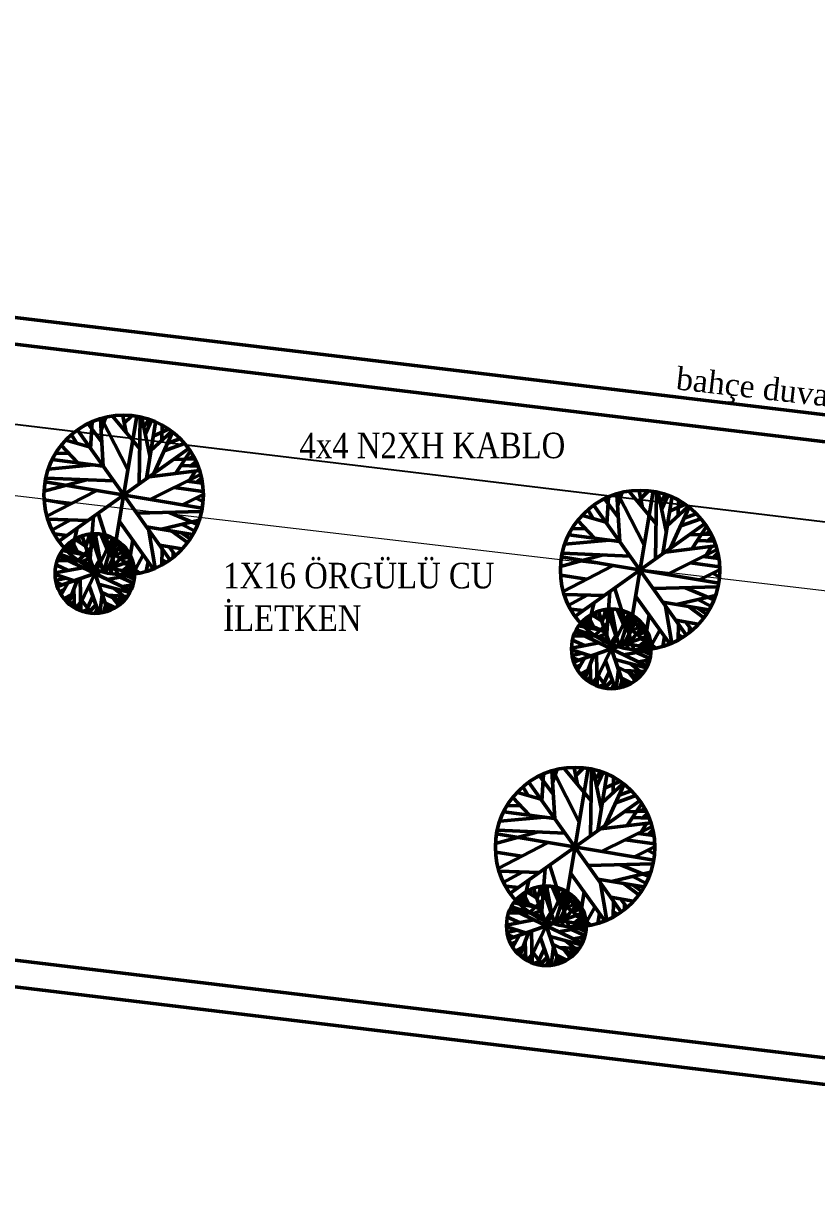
# Model space of a CAD drawing. Header units: millimetres. Extents: x 2046 to 14753, y 2361 to 29276.
# Drawn here: x 9328.4 to 9477.7, y 28339.5 to 28557.8 of the extents above; entities that cross this region are included whole.
import ezdxf

# ---------------------------------------------------------------- set-up
doc = ezdxf.new("R2010")
doc.units = ezdxf.units.MM
doc.layers.add('A.O. DUVAR', color=7, linetype='Continuous', lineweight=50)
doc.layers.add('TOPRAKLAMA', color=44, linetype='Continuous', lineweight=18)
doc.layers.add('AYDINLATMA', color=3, linetype='Continuous')
doc.layers.add('aydınlatma', color=3, linetype='Continuous')
doc.styles.add('A.O. MALZEME', font='times.ttf', dxfattribs={"height": 10})
doc.styles.add('YAZI', font='times.ttf', dxfattribs={"width": 0.85})

msp = doc.modelspace()

# ---------------------------------------------------------------- linework, layer by layer
at = {"layer": 'A.O. DUVAR'}
for p, q in [((8867.531, 28557.77), (9591.64, 28470.562)), ((8867.836, 28552.698), (9591.908, 28465.494)), ((8867.836, 28552.698), (9591.908, 28465.494)), ((9343.439, 28474.438), (9342.876, 28483.341)), ((9343, 28481.147), (9343.853, 28483.578)), ((9348.058, 28473.78), (9343.112, 28483.416)), ((9344.786, 28454.284), (9349.736, 28483.867)), ((9350.285, 28477.754), (9345.195, 28483.869)), ((9347.718, 28480.815), (9347.083, 28483.953)), ((9347.381, 28482.53), (9348.77, 28483.9)), ((9350.16, 28471.14), (9350.342, 28483.694)), ((9352.201, 28476.404), (9350.68, 28483.58)), ((9351.008, 28481.809), (9351.997, 28483.188)), ((9351.315, 28480.442), (9352.509, 28483.045)), ((9338.64, 28481.162), (9355.883, 28456.988)), ((9343.133, 28479.008), (9340.545, 28482.473)), ((9341.006, 28477.763), (9341.348, 28482.739)), ((9351.536, 28472.168), (9353.253, 28482.692)), ((9352.368, 28477.406), (9356.269, 28480.986)), ((9352.825, 28480.132), (9355.674, 28481.429)), ((9353.009, 28473.237), (9356.477, 28480.894)), ((9354.443, 28479.404), (9354.49, 28482.085)), ((9340.792, 28478.085), (9336.405, 28479.333)), ((9338.374, 28478.832), (9337.469, 28480.357)), ((9354.907, 28477.381), (9358.705, 28478.748)), ((9355.549, 28478.818), (9357.828, 28479.638)), ((9336.935, 28476.9), (9334.473, 28476.854)), ((9335.174, 28460.454), (9359.348, 28477.697)), ((9338.603, 28475.133), (9335.534, 28478.392)), ((9357.052, 28473.133), (9359.793, 28477.25)), ((9359.465, 28475.818), (9360.314, 28476.362)), ((9341.52, 28474.702), (9333.137, 28473.931)), ((9343.396, 28474.446), (9333.835, 28475.702)), ((9356.594, 28475.726), (9360.587, 28475.859)), ((9358.06, 28474.623), (9361.207, 28474.497)), ((9359.973, 28474.589), (9360.85, 28475.3)), ((9345.348, 28471.717), (9332.674, 28472.236)), ((9361.51, 28473.645), (9352.079, 28472.478)), ((9361.746, 28472.92), (9352.258, 28468.215)), ((9359.699, 28471.889), (9360.726, 28473.491)), ((9360.998, 28471.386), (9361.851, 28472.215)), ((9340.298, 28471.932), (9332.308, 28469.78)), ((9362.053, 28466.6), (9332.47, 28471.55)), ((9332.813, 28465.062), (9342.093, 28469.859)), ((9362.189, 28469.699), (9356.735, 28470.44)), ((9362.093, 28471.26), (9359.166, 28471.635)), ((9444.875, 28466.668), (9444.24, 28469.806)), ((9337.212, 28467.358), (9332.342, 28468.116)), ((9358.431, 28467.239), (9362.226, 28469.121)), ((9362.185, 28467.812), (9360.914, 28468.483)), ((9440.289, 28464.862), (9437.701, 28468.326)), ((9438.162, 28463.616), (9438.504, 28468.592)), ((9440.595, 28460.292), (9440.032, 28469.195)), ((9440.156, 28467), (9441.009, 28469.432)), ((9445.214, 28459.633), (9440.268, 28469.27)), ((9441.942, 28440.137), (9446.892, 28469.72)), ((9447.441, 28463.608), (9442.351, 28469.722)), ((9444.537, 28468.384), (9445.926, 28469.753)), ((9447.316, 28456.994), (9447.498, 28469.547)), ((9449.357, 28462.258), (9447.836, 28469.433)), ((9448.164, 28467.662), (9449.153, 28469.041)), ((9448.471, 28466.296), (9449.665, 28468.898)), ((9448.693, 28458.022), (9450.409, 28468.545)), ((9451.599, 28465.257), (9451.646, 28467.938)), ((9346.111, 28454.143), (9342.498, 28465.615)), ((9361.869, 28465.921), (9349.725, 28465.607)), ((9361.198, 28463.516), (9355.814, 28465.732)), ((9435.53, 28464.686), (9434.625, 28466.21)), ((9435.796, 28467.015), (9453.039, 28442.842)), ((9449.524, 28463.259), (9453.425, 28466.839)), ((9449.981, 28465.986), (9452.83, 28467.282)), ((9450.165, 28459.091), (9453.633, 28466.747)), ((9452.705, 28464.672), (9454.984, 28465.492)), ((9340.535, 28464.285), (9332.989, 28464.518)), ((9337.292, 28464.37), (9333.758, 28462.445)), ((9341.605, 28465.078), (9340.856, 28455.537)), ((9352.845, 28455.19), (9346.482, 28464.091)), ((9354.362, 28462.658), (9361.468, 28464.329)), ((9360.594, 28462.301), (9358.25, 28463.494)), ((9432.331, 28446.307), (9456.504, 28463.55)), ((9435.759, 28460.987), (9432.69, 28464.246)), ((9437.948, 28463.938), (9433.561, 28465.187)), ((9452.063, 28463.235), (9455.862, 28464.601)), ((9336.582, 28461.457), (9334.22, 28461.738)), ((9337.359, 28457.838), (9338.545, 28462.788)), ((9338.974, 28460.211), (9338.756, 28461.07)), ((9339.431, 28461.29), (9344.288, 28447.261)), ((9340.086, 28459.326), (9340.952, 28461.665)), ((9341.282, 28459.623), (9340.53, 28461.65)), ((9340.783, 28457.388), (9341.771, 28461.738)), ((9341.291, 28461.07), (9343.463, 28454.586)), ((9341.52, 28460.668), (9342.273, 28461.713)), ((9342.906, 28456.42), (9341.894, 28461.74)), ((9344.535, 28458.012), (9342.957, 28461.663)), ((9343.737, 28459.842), (9343.875, 28461.437)), ((9343.817, 28460.713), (9344.676, 28461.173)), ((9360.212, 28461.622), (9351.532, 28463.074)), ((9353.22, 28455.298), (9352.028, 28462.305)), ((9359.248, 28460.124), (9356.306, 28462.275)), ((9359.759, 28460.782), (9358.163, 28461.907)), ((9440.552, 28460.299), (9430.991, 28461.556)), ((9434.091, 28462.753), (9431.629, 28462.707)), ((9453.75, 28461.58), (9457.743, 28461.712)), ((9454.208, 28458.986), (9456.949, 28463.104)), ((9456.621, 28461.671), (9457.47, 28462.216)), ((9457.129, 28460.442), (9458.006, 28461.153)), ((9340.764, 28457.397), (9336.355, 28459.35)), ((9337.834, 28459.875), (9336.43, 28458.68)), ((9338.011, 28459.487), (9336.824, 28459.812)), ((9338.562, 28458.404), (9337.55, 28460.401)), ((9340.029, 28459.51), (9338.101, 28460.729)), ((9338.584, 28447.53), (9345.135, 28461.021)), ((9341.086, 28459.045), (9338.739, 28456.749)), ((9343.541, 28454.857), (9345.401, 28460.852)), ((9344.347, 28455.156), (9346.656, 28459.961)), ((9345.264, 28457.094), (9345.547, 28460.75)), ((9345.409, 28459.155), (9346.349, 28460.235)), ((9345.455, 28459.854), (9346.124, 28460.376)), ((9346.089, 28458.794), (9347.639, 28459.013)), ((9346.763, 28458.216), (9347.164, 28459.495)), ((9348.983, 28460.641), (9347.928, 28454.068)), ((9358.2, 28458.927), (9353.99, 28459.631)), ((9354.445, 28455.952), (9354.486, 28458.862)), ((9356.978, 28457.758), (9355.89, 28459.256)), ((9438.676, 28460.556), (9430.293, 28459.785)), ((9458.666, 28459.499), (9449.235, 28458.331)), ((9455.216, 28460.476), (9458.363, 28460.35)), ((9456.856, 28457.742), (9457.882, 28459.344)), ((9338.923, 28456.629), (9334.787, 28456.725)), ((9334.845, 28451.847), (9348.874, 28456.704)), ((9348.605, 28451), (9335.114, 28457.551)), ((9341.315, 28455.813), (9335.309, 28457.851)), ((9339.9, 28457.785), (9335.77, 28458.599)), ((9340.953, 28457.18), (9339.266, 28456.432)), ((9342.713, 28456.771), (9341.687, 28455.169)), ((9345.135, 28457.109), (9343.897, 28454.513)), ((9345.204, 28455.46), (9347.949, 28458.643)), ((9350.175, 28454.435), (9345.414, 28457.977)), ((9345.485, 28457.55), (9347.862, 28458.717)), ((9346.7, 28457.18), (9348.714, 28457.299)), ((9347.211, 28457.779), (9348.419, 28457.85)), ((9350.96, 28457.793), (9348.972, 28454.179)), ((9355.328, 28456.433), (9354.473, 28456.919)), ((9356.575, 28458.283), (9356.547, 28457.316)), ((9437.454, 28457.786), (9429.464, 28455.633)), ((9459.209, 28452.453), (9429.626, 28457.403)), ((9442.504, 28457.57), (9429.83, 28458.089)), ((9458.902, 28458.773), (9449.414, 28454.068)), ((9459.249, 28457.113), (9456.322, 28457.488)), ((9458.154, 28457.239), (9459.007, 28458.069)), ((9334.363, 28454.391), (9339.491, 28455.381)), ((9336.797, 28454.871), (9334.568, 28455.922)), ((9344.397, 28455.631), (9345.147, 28454.247)), ((9349.339, 28454.456), (9344.651, 28455.227)), ((9348.086, 28455.014), (9346.771, 28454.09)), ((9347.129, 28454.839), (9349.025, 28456.427)), ((9347.275, 28456.148), (9349.209, 28455.648)), ((9347.822, 28455.412), (9349.314, 28454.907)), ((9348.223, 28453.869), (9348.941, 28454.492)), ((9348.665, 28455.787), (9349.149, 28455.928)), ((9348.735, 28455.125), (9349.256, 28455.343)), ((9351.859, 28456.499), (9351.518, 28454.725)), ((9429.969, 28450.916), (9439.249, 28455.712)), ((9459.345, 28455.553), (9453.891, 28456.294)), ((9455.587, 28453.093), (9459.382, 28454.975)), ((9337.957, 28452.928), (9334.37, 28454.105)), ((9336.414, 28453.427), (9334.446, 28453.002)), ((9335.661, 28452.13), (9334.568, 28452.598)), ((9335.523, 28450.284), (9336.791, 28452.491)), ((9338.582, 28453.157), (9336.876, 28448.687)), ((9339.199, 28447.276), (9339.086, 28453.289)), ((9349.35, 28454.074), (9344.135, 28453.158)), ((9349.107, 28452.467), (9346.596, 28453.593)), ((9349.282, 28453.229), (9347.931, 28453.823)), ((9348.775, 28453.444), (9349.301, 28453.722)), ((9434.368, 28453.211), (9429.498, 28453.969)), ((9459.341, 28453.666), (9458.07, 28454.336)), ((9336.039, 28451.194), (9335.196, 28450.819)), ((9337.481, 28450.337), (9336.031, 28449.567)), ((9337.866, 28451.279), (9337.992, 28447.862)), ((9342.577, 28446.827), (9340.782, 28451.995)), ((9348.42, 28450.7), (9342.551, 28452.264)), ((9342.772, 28446.826), (9343.19, 28450.355)), ((9347.019, 28448.872), (9343.06, 28450.794)), ((9344.359, 28450.195), (9348.004, 28449.993)), ((9347.759, 28449.641), (9345.49, 28451.465)), ((9346.958, 28451.818), (9349.044, 28452.185)), ((9348.839, 28451.563), (9348.324, 28452.064)), ((9437.691, 28450.138), (9430.145, 28450.371)), ((9434.449, 28450.223), (9430.914, 28448.298)), ((9438.761, 28450.932), (9438.012, 28441.39)), ((9443.267, 28439.996), (9439.654, 28451.469)), ((9459.025, 28451.774), (9446.881, 28451.461)), ((9451.518, 28448.511), (9458.624, 28450.182)), ((9458.355, 28449.369), (9452.97, 28451.586)), ((9337.154, 28449.461), (9336.239, 28449.34)), ((9337.941, 28449.016), (9337.222, 28448.393)), ((9339.15, 28448.836), (9338.19, 28447.766)), ((9338.587, 28448.232), (9338.751, 28447.462)), ((9341.19, 28446.842), (9339.406, 28449.214)), ((9341.494, 28449.987), (9340.06, 28446.983)), ((9342.041, 28448.342), (9340.577, 28446.889)), ((9343.452, 28446.967), (9343.882, 28448.357)), ((9345.673, 28447.863), (9343.753, 28448.796)), ((9344.922, 28447.476), (9344.612, 28448.348)), ((9346.345, 28448.29), (9345.238, 28449.737)), ((9346.683, 28448.533), (9346.076, 28449.298)), ((9347.298, 28449.144), (9346.342, 28450.047)), ((9434.516, 28443.691), (9435.701, 28448.641)), ((9450.001, 28441.043), (9443.638, 28449.944)), ((9457.368, 28447.475), (9448.688, 28448.927)), ((9450.376, 28441.152), (9449.184, 28448.158)), ((9456.404, 28445.978), (9453.462, 28448.129)), ((9457.75, 28448.155), (9455.406, 28449.348)), ((9340.269, 28447.415), (9339.508, 28447.157)), ((9342.289, 28447.594), (9341.875, 28446.792)), ((9343.944, 28447.073), (9343.602, 28447.427)), ((9344.803, 28447.784), (9344.653, 28447.324)), ((9433.738, 28447.311), (9431.376, 28447.592)), ((9435.718, 28444.257), (9434.706, 28446.254)), ((9437.185, 28445.364), (9435.257, 28446.582)), ((9435.74, 28433.384), (9442.291, 28446.874)), ((9436.131, 28446.064), (9435.912, 28446.923)), ((9436.587, 28447.144), (9441.444, 28433.114)), ((9437.242, 28445.179), (9438.109, 28447.518)), ((9438.438, 28445.476), (9437.686, 28447.504)), ((9437.939, 28443.241), (9438.927, 28447.591)), ((9438.447, 28446.923), (9440.619, 28440.439)), ((9438.676, 28446.521), (9439.429, 28447.567)), ((9440.062, 28442.273), (9439.05, 28447.594)), ((9441.691, 28443.865), (9440.114, 28447.516)), ((9440.697, 28440.71), (9442.557, 28446.706)), ((9440.893, 28445.695), (9441.031, 28447.29)), ((9440.973, 28446.566), (9441.832, 28447.026)), ((9441.503, 28441.009), (9443.812, 28445.814)), ((9442.42, 28442.947), (9442.703, 28446.604)), ((9442.565, 28445.009), (9443.505, 28446.089)), ((9442.611, 28445.708), (9443.28, 28446.229)), ((9446.139, 28446.494), (9445.084, 28439.921)), ((9456.916, 28446.636), (9455.319, 28447.761)), ((9438.471, 28441.666), (9432.465, 28443.705)), ((9437.056, 28443.639), (9432.926, 28444.453)), ((9437.92, 28443.251), (9433.511, 28445.204)), ((9434.99, 28445.728), (9433.586, 28444.533)), ((9435.167, 28445.34), (9433.98, 28445.666)), ((9438.242, 28444.898), (9435.895, 28442.602)), ((9442.36, 28441.314), (9445.105, 28444.497)), ((9447.331, 28440.288), (9442.57, 28443.831)), ((9442.641, 28443.404), (9445.018, 28444.57)), ((9443.245, 28444.647), (9444.795, 28444.866)), ((9443.919, 28444.069), (9444.32, 28445.348)), ((9444.367, 28443.632), (9445.576, 28443.703)), ((9448.116, 28443.646), (9446.129, 28440.032)), ((9455.356, 28444.78), (9451.146, 28445.485)), ((9451.601, 28441.805), (9451.642, 28444.715)), ((9454.134, 28443.612), (9453.046, 28445.109)), ((9453.731, 28444.137), (9453.703, 28443.169)), ((9433.953, 28440.724), (9431.724, 28441.775)), ((9436.079, 28442.483), (9431.943, 28442.579)), ((9432.001, 28437.7), (9446.03, 28442.558)), ((9445.761, 28436.853), (9432.27, 28443.405)), ((9438.109, 28443.033), (9436.422, 28442.285)), ((9439.87, 28442.624), (9438.843, 28441.022)), ((9442.291, 28442.962), (9441.053, 28440.366)), ((9441.553, 28441.484), (9442.303, 28440.1)), ((9443.856, 28443.033), (9445.871, 28443.152)), ((9444.285, 28440.693), (9446.181, 28442.281)), ((9444.431, 28442.001), (9446.365, 28441.501)), ((9445.821, 28441.64), (9446.305, 28441.781)), ((9449.015, 28442.352), (9448.674, 28440.579)), ((9452.484, 28442.286), (9451.629, 28442.773)), ((9431.519, 28440.245), (9436.647, 28441.235)), ((9435.113, 28438.781), (9431.527, 28439.959)), ((9433.57, 28439.28), (9431.602, 28438.855)), ((9446.506, 28439.928), (9441.291, 28439.011)), ((9446.495, 28440.309), (9441.807, 28441.081)), ((9446.263, 28438.321), (9443.752, 28439.446)), ((9445.242, 28440.867), (9443.927, 28439.943)), ((9444.978, 28441.265), (9446.47, 28440.76)), ((9446.438, 28439.083), (9445.087, 28439.676)), ((9445.379, 28439.722), (9446.097, 28440.346)), ((9445.891, 28440.979), (9446.412, 28441.196)), ((9445.931, 28439.297), (9446.457, 28439.575)), ((9432.818, 28437.983), (9431.724, 28438.451)), ((9433.195, 28437.047), (9432.352, 28436.672)), ((9432.679, 28436.137), (9433.947, 28438.344)), ((9435.738, 28439.011), (9434.032, 28434.54)), ((9435.022, 28437.132), (9435.148, 28433.715)), ((9436.355, 28433.129), (9436.242, 28439.142)), ((9439.733, 28432.68), (9437.938, 28437.848)), ((9445.576, 28436.553), (9439.707, 28438.118)), ((9444.915, 28435.494), (9442.646, 28437.318)), ((9444.114, 28437.671), (9446.2, 28438.038)), ((9445.995, 28437.416), (9445.48, 28437.917)), ((9598.069, 28348.921), (8874.847, 28436.022)), ((9434.637, 28436.19), (9433.187, 28435.42)), ((9434.31, 28435.314), (9433.395, 28435.194)), ((9435.097, 28434.869), (9434.378, 28434.246)), ((9438.346, 28432.695), (9436.562, 28435.067)), ((9438.65, 28435.84), (9437.216, 28432.837)), ((9439.928, 28432.68), (9440.346, 28436.209)), ((9444.175, 28434.725), (9440.216, 28436.648)), ((9441.515, 28436.048), (9445.16, 28435.846)), ((9443.501, 28434.143), (9442.394, 28435.59)), ((9443.839, 28434.386), (9443.232, 28435.152)), ((9444.454, 28434.997), (9443.498, 28435.901)), ((9436.306, 28434.69), (9435.346, 28433.619)), ((9435.743, 28434.085), (9435.907, 28433.315)), ((9437.425, 28433.268), (9436.664, 28433.01)), ((9439.197, 28434.195), (9437.733, 28432.742)), ((9439.445, 28433.447), (9439.031, 28432.645)), ((9440.608, 28432.82), (9441.038, 28434.21)), ((9441.1, 28432.926), (9440.758, 28433.28)), ((9442.829, 28433.717), (9440.909, 28434.649)), ((9442.078, 28433.329), (9441.768, 28434.201)), ((9441.959, 28433.638), (9441.809, 28433.177)), ((9598.337, 28343.852), (8875.152, 28430.949)), ((9429.717, 28388.051), (9434.667, 28417.635)), ((9435.216, 28411.522), (9430.127, 28417.636)), ((9432.65, 28414.583), (9432.015, 28417.721)), ((9432.312, 28416.298), (9433.701, 28417.668)), ((9435.091, 28404.908), (9435.273, 28417.462)), ((9428.064, 28412.776), (9425.476, 28416.241)), ((9425.937, 28411.531), (9426.279, 28416.507)), ((9428.37, 28408.206), (9427.807, 28417.109)), ((9427.931, 28414.915), (9428.784, 28417.346)), ((9432.989, 28407.548), (9428.043, 28417.184)), ((9437.132, 28410.172), (9435.611, 28417.348)), ((9435.939, 28415.577), (9436.928, 28416.956)), ((9436.246, 28414.21), (9437.44, 28416.813)), ((9436.468, 28405.936), (9438.184, 28416.46)), ((9439.374, 28413.172), (9439.421, 28415.852)), ((9425.723, 28411.852), (9421.336, 28413.101)), ((9423.305, 28412.6), (9422.4, 28414.125)), ((9423.571, 28414.93), (9440.814, 28390.756)), ((9437.299, 28411.174), (9441.2, 28414.754)), ((9437.756, 28413.9), (9440.605, 28415.197)), ((9437.94, 28407.005), (9441.408, 28414.662)), ((9440.481, 28412.586), (9442.759, 28413.406)), ((9420.106, 28394.221), (9444.279, 28411.465)), ((9423.534, 28408.901), (9420.465, 28412.16)), ((9439.839, 28411.149), (9443.637, 28412.516)), ((9441.983, 28406.901), (9444.725, 28411.018)), ((9428.327, 28408.214), (9418.766, 28409.47)), ((9421.866, 28410.667), (9419.405, 28410.622)), ((9441.525, 28409.494), (9445.518, 28409.627)), ((9444.396, 28409.586), (9445.245, 28410.13)), ((9444.904, 28408.357), (9445.781, 28409.068)), ((9426.451, 28408.47), (9418.068, 28407.699)), ((9446.441, 28407.413), (9437.01, 28406.246)), ((9446.677, 28406.687), (9437.189, 28401.983)), ((9442.991, 28408.391), (9446.138, 28408.265)), ((9444.631, 28405.657), (9445.657, 28407.258)), ((9425.229, 28405.7), (9417.239, 28403.548)), ((9446.984, 28400.368), (9417.401, 28405.318)), ((9430.279, 28405.484), (9417.606, 28406.004)), ((9447.024, 28405.028), (9444.097, 28405.403)), ((9445.93, 28405.154), (9446.782, 28405.983)), ((9417.744, 28398.83), (9427.024, 28403.627)), ((9447.12, 28403.467), (9441.666, 28404.208)), ((9443.362, 28401.007), (9447.157, 28402.889)), ((9447.116, 28401.58), (9445.845, 28402.251)), ((9422.144, 28401.126), (9417.273, 28401.884)), ((9425.466, 28398.053), (9417.92, 28398.286)), ((9422.224, 28398.138), (9418.689, 28396.213)), ((9426.536, 28398.846), (9425.787, 28389.305)), ((9431.042, 28387.911), (9427.429, 28399.383)), ((9437.776, 28388.958), (9431.413, 28397.859)), ((9446.8, 28399.688), (9434.656, 28399.375)), ((9439.293, 28396.426), (9446.399, 28398.097)), ((9446.13, 28397.284), (9440.745, 28399.5)), ((9422.291, 28391.606), (9423.476, 28396.556)), ((9445.143, 28395.39), (9436.463, 28396.842)), ((9438.151, 28389.066), (9436.959, 28396.073)), ((9444.179, 28393.892), (9441.237, 28396.043)), ((9444.691, 28394.55), (9443.094, 28395.675)), ((9445.525, 28396.069), (9443.181, 28397.262)), ((9421.513, 28395.225), (9419.151, 28395.506)), ((9422.765, 28393.643), (9421.361, 28392.448)), ((9422.943, 28393.255), (9421.755, 28393.58)), ((9423.493, 28392.172), (9422.481, 28394.169)), ((9424.96, 28393.278), (9423.032, 28394.497)), ((9423.515, 28381.298), (9430.066, 28394.789)), ((9423.906, 28393.979), (9423.687, 28394.837)), ((9424.362, 28395.058), (9429.219, 28381.029)), ((9425.017, 28393.094), (9425.884, 28395.433)), ((9426.213, 28393.391), (9425.461, 28395.418)), ((9425.715, 28391.156), (9426.702, 28395.506)), ((9426.222, 28394.838), (9428.394, 28388.354)), ((9426.451, 28394.436), (9427.204, 28395.481)), ((9427.837, 28390.188), (9426.825, 28395.508)), ((9429.466, 28391.78), (9427.889, 28395.431)), ((9428.472, 28388.625), (9430.332, 28394.62)), ((9428.668, 28393.61), (9428.806, 28395.205)), ((9428.748, 28394.48), (9429.608, 28394.941)), ((9429.278, 28388.923), (9431.587, 28393.729)), ((9430.195, 28390.862), (9430.478, 28394.518)), ((9430.34, 28392.923), (9431.28, 28394.003)), ((9430.386, 28393.622), (9431.055, 28394.144)), ((9433.914, 28394.409), (9432.859, 28387.836)), ((9443.131, 28392.695), (9438.921, 28393.399)), ((9433.536, 28384.768), (9420.045, 28391.319)), ((9426.246, 28389.581), (9420.24, 28391.619)), ((9424.831, 28391.553), (9420.702, 28392.367)), ((9425.695, 28391.165), (9421.286, 28393.118)), ((9426.017, 28392.813), (9423.67, 28390.517)), ((9430.135, 28389.228), (9432.88, 28392.411)), ((9435.107, 28388.203), (9430.345, 28391.745)), ((9430.417, 28391.318), (9432.793, 28392.485)), ((9431.02, 28392.562), (9432.57, 28392.781)), ((9431.694, 28391.984), (9432.095, 28393.263)), ((9432.142, 28391.547), (9433.351, 28391.618)), ((9435.891, 28391.561), (9433.904, 28387.947)), ((9439.376, 28389.719), (9439.417, 28392.63)), ((9441.909, 28391.526), (9440.821, 28393.024)), ((9441.506, 28392.051), (9441.478, 28391.084)), ((9419.294, 28388.159), (9424.422, 28389.149)), ((9421.728, 28388.639), (9419.499, 28389.69)), ((9423.854, 28390.397), (9419.718, 28390.493)), ((9419.776, 28385.615), (9433.805, 28390.472)), ((9425.884, 28390.947), (9424.197, 28390.2)), ((9427.645, 28390.538), (9426.618, 28388.937)), ((9430.066, 28390.877), (9428.828, 28388.281)), ((9429.328, 28389.399), (9430.078, 28388.015)), ((9431.631, 28390.948), (9433.646, 28391.067)), ((9432.06, 28388.607), (9433.956, 28390.195)), ((9432.206, 28389.916), (9434.14, 28389.416)), ((9432.754, 28389.18), (9434.245, 28388.675)), ((9433.596, 28389.555), (9434.08, 28389.696)), ((9433.666, 28388.893), (9434.188, 28389.111)), ((9436.79, 28390.266), (9436.449, 28388.493)), ((9440.26, 28390.201), (9439.404, 28390.687)), ((9422.888, 28386.696), (9419.302, 28387.873)), ((9421.345, 28387.194), (9419.377, 28386.77)), ((9423.513, 28386.925), (9421.807, 28382.454)), ((9424.13, 28381.044), (9424.017, 28387.057)), ((9434.281, 28387.842), (9429.066, 28386.925)), ((9434.27, 28388.224), (9429.582, 28388.995)), ((9434.039, 28386.235), (9431.528, 28387.361)), ((9433.017, 28388.781), (9431.702, 28387.857)), ((9434.213, 28386.997), (9432.862, 28387.59)), ((9433.154, 28387.637), (9433.872, 28388.26)), ((9433.706, 28387.212), (9434.232, 28387.49)), ((9420.593, 28385.898), (9419.499, 28386.366)), ((9420.97, 28384.962), (9420.127, 28384.587)), ((9420.454, 28384.052), (9421.722, 28386.259)), ((9422.797, 28385.047), (9422.923, 28381.63)), ((9427.508, 28380.595), (9425.713, 28385.763)), ((9433.351, 28384.468), (9427.483, 28386.032)), ((9432.691, 28383.409), (9430.421, 28385.233)), ((9431.889, 28385.586), (9433.975, 28385.953)), ((9433.77, 28385.331), (9433.255, 28385.832)), ((9598.337, 28343.852), (9266.79, 28383.782)), ((9422.412, 28384.105), (9420.962, 28383.335)), ((9422.085, 28383.229), (9421.17, 28383.108)), ((9422.872, 28382.784), (9422.153, 28382.161)), ((9424.081, 28382.604), (9423.121, 28381.534)), ((9426.121, 28380.61), (9424.338, 28382.981)), ((9426.425, 28383.755), (9424.991, 28380.751)), ((9427.703, 28380.594), (9428.121, 28384.123)), ((9431.95, 28382.64), (9427.992, 28384.562)), ((9430.604, 28381.631), (9428.684, 28382.564)), ((9429.29, 28383.963), (9432.935, 28383.761)), ((9431.276, 28382.058), (9430.169, 28383.505)), ((9431.614, 28382.301), (9431.007, 28383.066)), ((9432.229, 28382.912), (9431.273, 28383.815)), ((9423.518, 28382), (9423.683, 28381.23)), ((9425.201, 28381.183), (9424.439, 28380.925)), ((9426.972, 28382.11), (9425.508, 28380.657)), ((9427.22, 28381.362), (9426.806, 28380.56)), ((9428.383, 28380.735), (9428.814, 28382.125)), ((9428.875, 28380.841), (9428.533, 28381.195)), ((9429.853, 28381.243), (9429.543, 28382.115)), ((9429.734, 28381.552), (9429.584, 28381.092))]:
    msp.add_line(p, q, dxfattribs=at)
for centre, radius in [((9347.261, 28469.075), 14.997), ((9444.417, 28454.928), 14.997), ((9341.859, 28454.276), 7.499), ((9439.015, 28440.129), 7.499), ((9432.192, 28402.843), 14.997), ((9426.791, 28388.044), 7.499)]:
    msp.add_circle(centre, radius, dxfattribs=at)
at = {"layer": 'aydınlatma'}
msp.add_lwpolyline([(9852.744, 28509.929), (9592.712, 28450.288), (8927.711, 28530.378)], dxfattribs=at)
at = {"layer": 'TOPRAKLAMA'}
msp.add_lwpolyline([(8089.754, 27341.919), (8878.769, 27711.205), (10298.885, 27864.424), (9861.335, 28505.112), (9593.381, 28437.617), (8831.634, 28527.025), (7957.776, 28302.2)], dxfattribs=at)

# ---------------------------------------------------------------- texts
at = {"layer": 'A.O. DUVAR', "style": 'A.O. MALZEME'}
msp.add_text('bahçe duvarı 150cm+100cm tel çit', height=4.21426, rotation=353.50524, dxfattribs=at).set_placement((9451.029, 28488.942, 2.634))
at = {"layer": 'AYDINLATMA', "color": 2, "insert": (9380.344, 28480.775), "char_height": 4.80249, "width": 57.19075, "attachment_point": 1, "style": 'YAZI'}
msp.add_mtext('{\\C256;4x4 N2XH KABLO}', dxfattribs=at)
at = {"layer": 'TOPRAKLAMA', "color": 2, "insert": (9365.986, 28456.303), "char_height": 4.80249, "width": 57.19075, "attachment_point": 1, "style": 'YAZI'}
msp.add_mtext('{\\C256;1X16 ÖRGÜLÜ CU İLETKEN}', dxfattribs=at)

doc.saveas('drawing.dxf')
